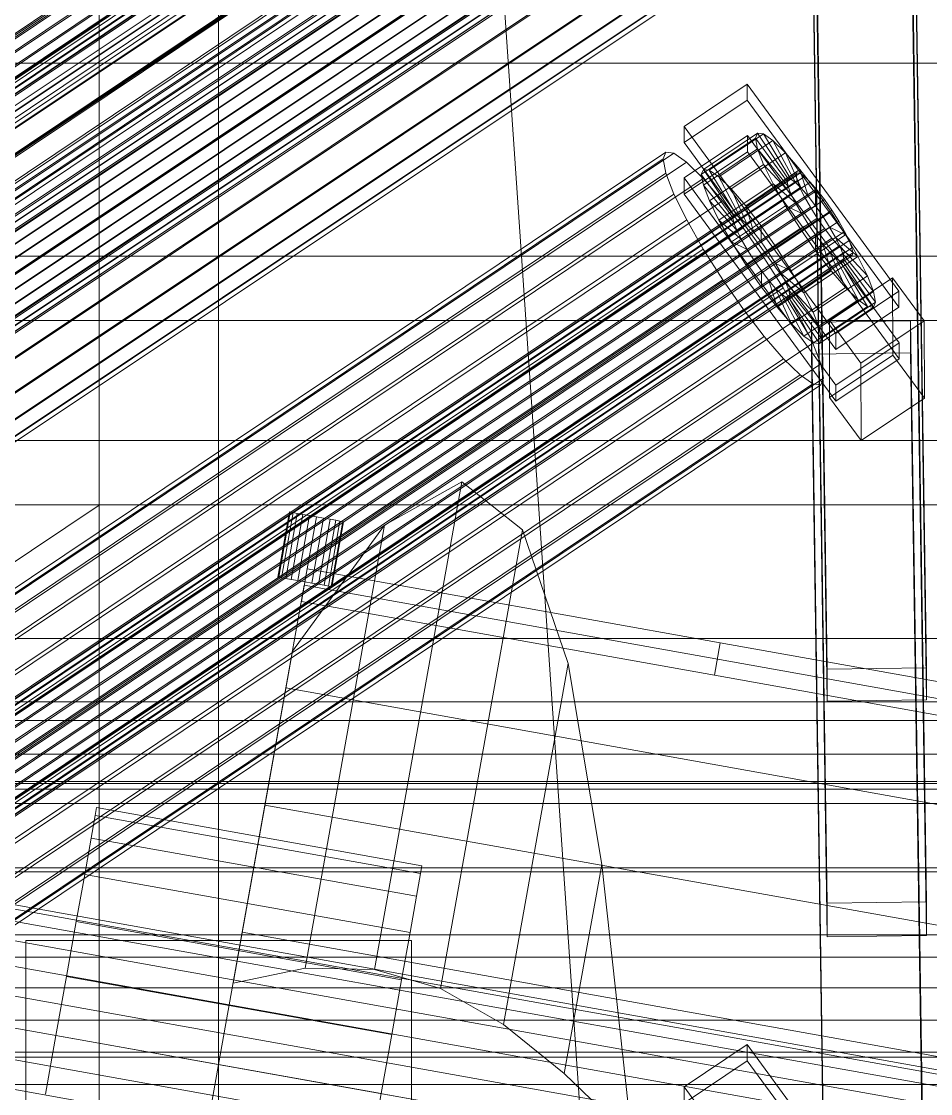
# Model space of a CAD drawing. Header units: millimetres. Extents: x -1970 to 34302, y -65268 to 6837.
# Drawn here: x 214.2 to 379.3, y -33265.3 to -33070.6 of the extents above; entities that cross this region are included whole.
import ezdxf

# ---------------------------------------------------------------- set-up
doc = ezdxf.new("R2010")
doc.units = ezdxf.units.MM
for name, color, linetype, lineweight in [('frontal_C01', 7, 'Continuous', 0), ('frontal_C02', 7, 'Continuous', 0), ('frontal_C02-briq', 7, 'Continuous', 0), ('frontal_dos-mix', 7, 'Continuous', 0), ('frontal_mezcladora', 7, 'Continuous', 0)]:
    doc.layers.add(name, color=color, linetype=linetype, lineweight=lineweight)

msp = doc.modelspace()

# ---------------------------------------------------------------- linework, layer by layer
at = {"layer": 'frontal_C01'}
for p, q in [((250, -35586.788), (250, -32681.31)), ((250, -32686.07), (250, -35591.549)), ((228.298, -33070.972), (228.298, -32889.321)), ((228.298, -32895.04), (228.298, -33076.691)), ((146.383, -33131.373), (330.692, -33008.374)), ((146.872, -33130.047), (331.181, -33007.049)), ((148.32, -33130.162), (332.629, -33007.163)), ((150.629, -33131.709), (334.938, -33008.711)), ((141.045, -33154.006), (354.844, -33011.328)), ((141.218, -33153.536), (355.017, -33010.858)), ((141.224, -33154.954), (355.022, -33012.276)), ((141.731, -33153.577), (355.53, -33010.899)), ((142.549, -33154.125), (356.348, -33011.447)), ((143.617, -33155.144), (357.415, -33012.466)), ((146.887, -33134.049), (331.197, -33011.051)), ((153.641, -33134.584), (337.95, -33011.586)), ((141.742, -33156.316), (355.541, -33013.638)), ((144.861, -33156.563), (358.659, -33013.885)), ((142.565, -33157.999), (356.363, -33015.321)), ((359.995, -33015.609), (146.196, -33158.287)), ((148.35, -33137.893), (332.659, -33014.895)), ((157.152, -33138.591), (341.461, -33015.592)), ((143.635, -33159.888), (357.434, -33017.211)), ((147.533, -33160.197), (361.332, -33017.52)), ((144.881, -33161.855), (358.68, -33019.178)), ((148.779, -33162.164), (362.578, -33019.487)), ((150.672, -33142.643), (334.981, -33019.645)), ((345.231, -33020.457), (160.922, -33143.455)), ((146.218, -33163.766), (360.017, -33021.088)), ((149.85, -33164.054), (363.648, -33021.376)), ((147.554, -33165.49), (361.352, -33022.812)), ((148.798, -33166.909), (362.596, -33024.231)), ((150.672, -33165.737), (364.471, -33023.059)), ((151.191, -33167.099), (364.989, -33024.421)), ((149.865, -33167.928), (363.664, -33025.25)), ((150.683, -33168.476), (364.482, -33025.798)), ((151.196, -33168.517), (364.995, -33025.839)), ((151.369, -33168.047), (365.168, -33025.369)), ((153.694, -33147.975), (338.003, -33024.977)), ((164.693, -33148.847), (349.002, -33025.849)), ((157.211, -33153.526), (341.52, -33030.528)), ((168.21, -33154.398), (352.519, -33031.4)), ((160.982, -33158.918), (345.291, -33035.92)), ((171.232, -33159.73), (355.541, -33036.732)), ((360.514, -33230.741), (357.646, -33037.741)), ((375.644, -33037.498), (378.512, -33230.498)), ((164.752, -33163.782), (349.061, -33040.784)), ((173.554, -33164.48), (357.863, -33041.482)), ((360.514, -33236.829), (357.646, -33043.829)), ((378.512, -33236.586), (375.644, -33043.586)), ((168.263, -33167.789), (352.572, -33044.791)), ((175.016, -33168.324), (359.326, -33045.326)), ((171.275, -33170.664), (355.584, -33047.666)), ((173.584, -33172.212), (357.893, -33049.213)), ((175.032, -33172.326), (359.341, -33049.328)), ((175.521, -33171), (359.83, -33048.002)), ((228.298, -33070.972), (130, -33136.571)), ((228.298, -33367.669), (228.298, -33070.972)), ((228.298, -33070.972), (228.298, -33076.691)), ((130, -33142.29), (228.298, -33076.691)), ((228.298, -33076.691), (228.298, -33373.387)), ((980, -33203.654), (-980, -33203.654)), ((980, -33208.654), (-980, -33208.654)), ((-425, -33225.051), (425, -33225.051)), ((378.512, -33230.498), (360.514, -33230.741)), ((360.514, -33230.741), (360.514, -33236.829)), ((378.512, -33236.586), (378.512, -33230.498)), ((425, -33236.482), (-425, -33236.482)), ((360.514, -33236.829), (378.512, -33236.586)), ((425, -33240.513), (-425, -33240.513)), ((-425, -33251.944), (425, -33251.944)), ((980, -33258.654), (-980, -33258.654)), ((980, -33263.654), (-980, -33263.654))]:
    msp.add_line(p, q, dxfattribs=at)
at = {"layer": 'frontal_C02'}
for p, q in [((144.881, -33118.793), (358.68, -32975.551)), ((147.533, -33117.36), (361.332, -32974.118)), ((146.218, -33120.707), (360.017, -32977.465)), ((148.779, -33119.323), (362.578, -32976.081)), ((250, -35767.535), (250, -32976.99)), ((147.554, -33122.441), (361.352, -32979.2)), ((149.85, -33121.2), (363.648, -32977.959)), ((150.672, -33122.865), (364.471, -32979.624)), ((148.798, -33123.879), (362.596, -32980.637)), ((151.191, -33124.204), (364.989, -32980.963)), ((149.865, -33124.92), (363.664, -32981.679)), ((150.683, -33125.496), (364.482, -32982.254)), ((151.196, -33125.566), (364.995, -32982.324)), ((151.369, -33125.125), (365.168, -32981.884)), ((164.693, -33106.176), (349.002, -32982.692)), ((250, -32981.769), (250, -35772.314)), ((157.211, -33110.219), (341.52, -32986.736)), ((168.21, -33111.715), (352.519, -32988.231)), ((160.982, -33115.621), (345.291, -32992.137)), ((171.232, -33117.015), (355.541, -32993.531)), ((360.514, -33188.205), (357.646, -32994.438)), ((375.644, -32994.194), (378.512, -33187.961)), ((164.752, -33120.517), (349.061, -32997.033)), ((173.554, -33121.714), (357.863, -32998.23)), ((168.263, -33124.573), (352.572, -33001.089)), ((360.514, -33194.05), (357.646, -33000.283)), ((378.512, -33193.807), (375.644, -33000.04)), ((175.016, -33125.491), (359.326, -33002.007)), ((171.275, -33127.513), (355.584, -33004.029)), ((175.521, -33128.09), (359.83, -33004.607)), ((173.584, -33129.137), (357.893, -33005.653)), ((175.032, -33129.334), (359.341, -33005.85)), ((228.298, -33158.452), (228.298, -33027.666)), ((228.298, -33033.407), (228.298, -33164.193)), ((-425, -33078.232), (425, -33078.232)), ((334.501, -33089.701), (345.969, -33082.018)), ((345.969, -33082.018), (345.981, -33084.941)), ((345.969, -33082.018), (373.501, -33119.611)), ((345.981, -33084.941), (334.513, -33092.624)), ((373.513, -33122.534), (345.981, -33084.941)), ((334.513, -33092.624), (334.501, -33089.701)), ((362.033, -33127.294), (334.501, -33089.701)), ((334.539, -33099.054), (346.008, -33091.371)), ((337.64, -33098.423), (347.47, -33091.837)), ((338.005, -33097.493), (347.835, -33090.907)), ((339.088, -33097.64), (348.918, -33091.054)), ((340.816, -33098.855), (350.645, -33092.269)), ((346.008, -33091.371), (346.02, -33094.293)), ((346.008, -33091.371), (373.539, -33128.963)), ((347.835, -33090.907), (347.47, -33091.837)), ((347.47, -33091.837), (353.205, -33099.669)), ((347.47, -33091.837), (347.847, -33093.781)), ((348.918, -33091.054), (347.835, -33090.907)), ((347.835, -33090.907), (353.378, -33099.228)), ((350.645, -33092.269), (348.918, -33091.054)), ((348.918, -33091.054), (353.892, -33099.298)), ((352.899, -33094.468), (350.645, -33092.269)), ((350.645, -33092.269), (354.71, -33099.874)), ((146.872, -33217.846), (331.181, -33094.362)), ((331.181, -33094.362), (330.692, -33095.606)), ((332.629, -33094.559), (331.181, -33094.362)), ((334.513, -33092.624), (362.045, -33130.217)), ((346.02, -33094.293), (334.551, -33101.977)), ((338.017, -33100.367), (347.847, -33093.781)), ((343.069, -33101.054), (352.899, -33094.468)), ((373.551, -33131.886), (346.02, -33094.293)), ((347.847, -33093.781), (353.384, -33100.59)), ((347.847, -33093.781), (348.941, -33096.607)), ((355.525, -33097.503), (352.899, -33094.468)), ((352.899, -33094.468), (355.777, -33100.915)), ((146.383, -33219.09), (330.692, -33095.606)), ((148.32, -33218.043), (332.629, -33094.559)), ((150.629, -33219.667), (334.938, -33096.183)), ((330.692, -33095.606), (331.197, -33098.205)), ((334.938, -33096.183), (332.629, -33094.559)), ((337.95, -33099.123), (334.938, -33096.183)), ((141.218, -33241.372), (355.017, -33098.131)), ((141.731, -33241.442), (355.53, -33098.201)), ((146.887, -33221.689), (331.197, -33098.205)), ((331.197, -33098.205), (332.659, -33101.983)), ((337.64, -33098.423), (338.005, -33097.493)), ((343.376, -33106.255), (337.64, -33098.423)), ((338.017, -33100.367), (337.64, -33098.423)), ((343.549, -33105.814), (338.005, -33097.493)), ((338.005, -33097.493), (339.088, -33097.64)), ((344.062, -33105.884), (339.088, -33097.64)), ((339.088, -33097.64), (340.816, -33098.855)), ((339.111, -33103.193), (348.941, -33096.607)), ((345.695, -33104.088), (355.525, -33097.503)), ((348.941, -33096.607), (353.902, -33101.929)), ((348.941, -33096.607), (350.678, -33100.122)), ((355.017, -33098.131), (354.844, -33098.571)), ((355.53, -33098.201), (355.017, -33098.131)), ((358.345, -33101.165), (355.525, -33097.503)), ((355.525, -33097.503), (357.021, -33102.353)), ((356.348, -33098.776), (355.53, -33098.201)), ((141.045, -33241.813), (354.844, -33098.571)), ((141.224, -33242.734), (355.022, -33099.492)), ((142.549, -33242.017), (356.348, -33098.776)), ((143.617, -33243.059), (357.415, -33099.818)), ((153.641, -33222.607), (337.95, -33099.123)), ((334.551, -33101.977), (334.539, -33099.054)), ((362.071, -33136.647), (334.539, -33099.054)), ((341.461, -33103.18), (337.95, -33099.123)), ((343.554, -33107.176), (338.017, -33100.367)), ((339.111, -33103.193), (338.017, -33100.367)), ((344.88, -33106.459), (340.816, -33098.855)), ((340.816, -33098.855), (343.069, -33101.054)), ((340.848, -33106.708), (350.678, -33100.122)), ((353.205, -33099.669), (343.376, -33106.255)), ((353.378, -33099.228), (343.549, -33105.814)), ((353.892, -33099.298), (344.062, -33105.884)), ((354.71, -33099.874), (344.88, -33106.459)), ((350.678, -33100.122), (354.725, -33103.594)), ((350.678, -33100.122), (352.938, -33104.087)), ((353.205, -33099.669), (353.378, -33099.228)), ((353.384, -33100.59), (353.205, -33099.669)), ((353.378, -33099.228), (353.892, -33099.298)), ((353.892, -33099.298), (354.71, -33099.874)), ((354.71, -33099.874), (355.777, -33100.915)), ((354.844, -33098.571), (355.022, -33099.492)), ((355.022, -33099.492), (355.541, -33100.831)), ((357.415, -33099.818), (356.348, -33098.776)), ((358.659, -33101.255), (357.415, -33099.818)), ((141.742, -33244.072), (355.541, -33100.831)), ((144.861, -33244.496), (358.659, -33101.255)), ((148.35, -33225.467), (332.659, -33101.983)), ((332.659, -33101.983), (334.981, -33106.682)), ((334.551, -33101.977), (362.083, -33139.57)), ((345.947, -33107.501), (343.069, -33101.054)), ((343.069, -33101.054), (345.695, -33104.088)), ((353.384, -33100.59), (343.554, -33107.176)), ((353.902, -33101.929), (344.073, -33108.514)), ((355.777, -33100.915), (345.947, -33107.501)), ((358.345, -33101.165), (348.515, -33107.75)), ((353.902, -33101.929), (353.384, -33100.59)), ((354.725, -33103.594), (353.902, -33101.929)), ((355.541, -33100.831), (356.363, -33102.496)), ((355.777, -33100.915), (357.021, -33102.353)), ((358.357, -33104.087), (358.345, -33101.165)), ((361.166, -33105.205), (358.345, -33101.165)), ((359.995, -33102.99), (358.659, -33101.255)), ((142.565, -33245.737), (356.363, -33102.496)), ((359.995, -33102.99), (146.196, -33246.231)), ((157.152, -33226.664), (341.461, -33103.18)), ((344.073, -33108.514), (339.111, -33103.193)), ((340.848, -33106.708), (339.111, -33103.193)), ((345.231, -33108.075), (341.461, -33103.18)), ((343.108, -33110.672), (352.938, -33104.087)), ((354.725, -33103.594), (344.895, -33110.179)), ((347.191, -33108.938), (345.695, -33104.088)), ((345.695, -33104.088), (348.515, -33107.75)), ((357.021, -33102.353), (347.191, -33108.938)), ((348.527, -33110.673), (358.357, -33104.087)), ((352.938, -33104.087), (355.796, -33105.471)), ((352.938, -33104.087), (355.569, -33108.23)), ((355.796, -33105.471), (354.725, -33103.594)), ((356.363, -33102.496), (357.434, -33104.374)), ((357.021, -33102.353), (358.357, -33104.087)), ((358.357, -33104.087), (359.693, -33106.001)), ((361.332, -33104.904), (359.995, -33102.99)), ((143.635, -33247.615), (357.434, -33104.374)), ((147.533, -33248.145), (361.332, -33104.904)), ((343.549, -33105.814), (343.376, -33106.255)), ((344.062, -33105.884), (343.549, -33105.814)), ((344.88, -33106.459), (344.062, -33105.884)), ((355.796, -33105.471), (345.966, -33112.057)), ((359.693, -33106.001), (349.863, -33112.587)), ((351.336, -33111.791), (361.166, -33105.205)), ((357.042, -33107.434), (355.796, -33105.471)), ((357.434, -33104.374), (358.68, -33106.337)), ((361.166, -33105.205), (359.693, -33106.001)), ((359.693, -33106.001), (360.939, -33107.964)), ((363.797, -33109.349), (361.166, -33105.205)), ((362.578, -33106.866), (361.332, -33104.904)), ((144.881, -33249.578), (358.68, -33106.337)), ((148.779, -33250.108), (362.578, -33106.866)), ((150.672, -33230.166), (334.981, -33106.682)), ((345.231, -33108.075), (160.922, -33231.559)), ((334.981, -33106.682), (338.003, -33111.981)), ((344.895, -33110.179), (340.848, -33106.708)), ((343.108, -33110.672), (340.848, -33106.708)), ((343.376, -33106.255), (343.554, -33107.176)), ((343.554, -33107.176), (344.073, -33108.514)), ((345.947, -33107.501), (344.88, -33106.459)), ((349.002, -33113.477), (345.231, -33108.075)), ((347.191, -33108.938), (345.947, -33107.501)), ((357.042, -33107.434), (347.212, -33114.02)), ((348.515, -33107.75), (348.527, -33110.673)), ((348.515, -33107.75), (351.336, -33111.791)), ((360.939, -33107.964), (351.109, -33114.55)), ((355.569, -33108.23), (357.042, -33107.434)), ((358.378, -33109.348), (357.042, -33107.434)), ((358.68, -33106.337), (360.017, -33108.25)), ((363.797, -33109.349), (360.939, -33107.964)), ((360.939, -33107.964), (362.01, -33109.842)), ((363.648, -33108.744), (362.578, -33106.866)), ((146.218, -33251.492), (360.017, -33108.25)), ((147.554, -33253.227), (361.352, -33109.985)), ((149.85, -33251.986), (363.648, -33108.744)), ((344.073, -33108.514), (344.895, -33110.179)), ((345.739, -33114.816), (355.569, -33108.23)), ((348.527, -33110.673), (347.191, -33108.938)), ((358.378, -33109.348), (348.548, -33115.934)), ((362.01, -33109.842), (352.18, -33116.428)), ((353.967, -33115.935), (363.797, -33109.349)), ((355.569, -33108.23), (358.39, -33112.271)), ((358.39, -33112.271), (358.378, -33109.348)), ((359.714, -33111.083), (358.378, -33109.348)), ((360.017, -33108.25), (361.352, -33109.985)), ((361.352, -33109.985), (362.596, -33111.422)), ((366.057, -33113.313), (362.01, -33109.842)), ((362.01, -33109.842), (362.833, -33111.507)), ((364.471, -33110.409), (363.648, -33108.744)), ((366.057, -33113.313), (363.797, -33109.349)), ((148.798, -33254.664), (362.596, -33111.422)), ((150.672, -33253.651), (364.471, -33110.409)), ((151.191, -33254.989), (364.989, -33111.748)), ((153.694, -33235.465), (338.003, -33111.981)), ((338.003, -33111.981), (341.52, -33117.521)), ((345.966, -33112.057), (343.108, -33110.672)), ((345.739, -33114.816), (343.108, -33110.672)), ((344.895, -33110.179), (345.966, -33112.057)), ((345.966, -33112.057), (347.212, -33114.02)), ((349.863, -33112.587), (348.527, -33110.673)), ((349.863, -33112.587), (351.336, -33111.791)), ((359.714, -33111.083), (349.884, -33117.669)), ((351.336, -33111.791), (353.967, -33115.935)), ((362.833, -33111.507), (353.003, -33118.093)), ((361.21, -33115.933), (359.714, -33111.083)), ((360.958, -33112.52), (359.714, -33111.083)), ((362.596, -33111.422), (363.664, -33112.464)), ((367.794, -33116.828), (362.833, -33111.507)), ((362.833, -33111.507), (363.351, -33112.845)), ((364.989, -33111.748), (364.471, -33110.409)), ((365.168, -33112.669), (364.989, -33111.748)), ((-450, -33113.242), (450, -33113.242)), ((149.865, -33255.706), (363.664, -33112.464)), ((150.683, -33256.281), (364.482, -33113.04)), ((151.196, -33256.351), (364.995, -33113.109)), ((151.369, -33255.91), (365.168, -33112.669)), ((164.693, -33236.961), (349.002, -33113.477)), ((348.56, -33118.857), (358.39, -33112.271)), ((352.519, -33119.016), (349.002, -33113.477)), ((351.109, -33114.55), (349.863, -33112.587)), ((360.958, -33112.52), (351.128, -33119.106)), ((362.025, -33113.562), (352.196, -33120.148)), ((363.351, -33112.845), (353.521, -33119.431)), ((363.53, -33113.766), (353.7, -33120.352)), ((356.228, -33119.899), (366.057, -33113.313)), ((358.39, -33112.271), (361.21, -33115.933)), ((363.836, -33118.967), (360.958, -33112.52)), ((362.025, -33113.562), (360.958, -33112.52)), ((366.09, -33121.166), (362.025, -33113.562)), ((362.843, -33114.137), (362.025, -33113.562)), ((368.888, -33119.654), (363.351, -33112.845)), ((363.351, -33112.845), (363.53, -33113.766)), ((363.53, -33113.766), (363.357, -33114.207)), ((369.265, -33121.598), (363.53, -33113.766)), ((363.664, -33112.464), (364.482, -33113.04)), ((364.482, -33113.04), (364.995, -33113.109)), ((364.995, -33113.109), (365.168, -33112.669)), ((367.794, -33116.828), (366.057, -33113.313)), ((347.212, -33114.02), (345.739, -33114.816)), ((348.56, -33118.857), (345.739, -33114.816)), ((347.212, -33114.02), (348.548, -33115.934)), ((348.548, -33115.934), (348.56, -33118.857)), ((348.548, -33115.934), (349.884, -33117.669)), ((352.18, -33116.428), (351.109, -33114.55)), ((351.109, -33114.55), (353.967, -33115.935)), ((351.38, -33122.519), (361.21, -33115.933)), ((362.843, -33114.137), (353.014, -33120.723)), ((363.357, -33114.207), (353.527, -33120.793)), ((353.967, -33115.935), (356.228, -33119.899)), ((361.21, -33115.933), (363.836, -33118.967)), ((367.817, -33122.381), (362.843, -33114.137)), ((363.357, -33114.207), (362.843, -33114.137)), ((368.9, -33122.528), (363.357, -33114.207)), ((157.211, -33241.005), (341.52, -33117.521)), ((341.52, -33117.521), (345.291, -33122.922)), ((349.884, -33117.669), (351.38, -33122.519)), ((349.884, -33117.669), (351.128, -33119.106)), ((353.003, -33118.093), (352.18, -33116.428)), ((352.18, -33116.428), (356.228, -33119.899)), ((357.964, -33123.414), (367.794, -33116.828)), ((360.882, -33124.851), (372.35, -33117.168)), ((368.888, -33119.654), (367.794, -33116.828)), ((372.35, -33117.168), (372.408, -33131.197)), ((372.35, -33117.168), (378.086, -33125)), ((168.21, -33242.5), (352.519, -33119.016)), ((351.38, -33122.519), (348.56, -33118.857)), ((351.128, -33119.106), (354.006, -33125.553)), ((351.128, -33119.106), (352.196, -33120.148)), ((355.541, -33124.316), (352.519, -33119.016)), ((353.521, -33119.431), (353.003, -33118.093)), ((353.003, -33118.093), (357.964, -33123.414)), ((353.7, -33120.352), (353.521, -33119.431)), ((353.521, -33119.431), (359.058, -33126.24)), ((354.006, -33125.553), (363.836, -33118.967)), ((359.058, -33126.24), (368.888, -33119.654)), ((373.501, -33119.611), (362.033, -33127.294)), ((363.836, -33118.967), (366.09, -33121.166)), ((369.265, -33121.598), (368.888, -33119.654)), ((373.513, -33122.534), (373.501, -33119.611)), ((352.196, -33120.148), (356.26, -33127.752)), ((352.196, -33120.148), (353.014, -33120.723)), ((353.014, -33120.723), (357.987, -33128.967)), ((353.014, -33120.723), (353.527, -33120.793)), ((353.527, -33120.793), (353.7, -33120.352)), ((353.527, -33120.793), (359.07, -33129.114)), ((353.7, -33120.352), (359.436, -33128.184)), ((356.228, -33119.899), (357.964, -33123.414)), ((356.26, -33127.752), (366.09, -33121.166)), ((359.436, -33128.184), (369.265, -33121.598)), ((366.09, -33121.166), (367.817, -33122.381)), ((368.9, -33122.528), (369.265, -33121.598)), ((160.982, -33246.406), (345.291, -33122.922)), ((345.291, -33122.922), (349.061, -33127.818)), ((354.006, -33125.553), (351.38, -33122.519)), ((357.964, -33123.414), (359.058, -33126.24)), ((357.987, -33128.967), (367.817, -33122.381)), ((359.07, -33129.114), (368.9, -33122.528)), ((362.045, -33130.217), (373.513, -33122.534)), ((367.817, -33122.381), (368.9, -33122.528)), ((450, -33124.933), (-450, -33124.933)), ((171.232, -33247.8), (355.541, -33124.316)), ((356.26, -33127.752), (354.006, -33125.553)), ((357.863, -33129.015), (355.541, -33124.316)), ((357.646, -33125.223), (375.644, -33124.979)), ((357.646, -33131.069), (357.646, -33125.223)), ((360.514, -33318.99), (357.646, -33125.223)), ((360.939, -33138.88), (360.882, -33124.851)), ((366.618, -33132.683), (360.882, -33124.851)), ((378.086, -33125), (366.618, -33132.683)), ((375.644, -33124.979), (375.644, -33130.825)), ((375.644, -33124.979), (378.512, -33318.746)), ((378.143, -33139.028), (378.086, -33125)), ((359.058, -33126.24), (359.436, -33128.184)), ((362.033, -33127.294), (362.045, -33130.217)), ((164.752, -33251.302), (349.061, -33127.818)), ((173.554, -33252.499), (357.863, -33129.015)), ((349.061, -33127.818), (352.572, -33131.874)), ((357.987, -33128.967), (356.26, -33127.752)), ((359.326, -33132.793), (357.863, -33129.015)), ((359.07, -33129.114), (357.987, -33128.967)), ((359.436, -33128.184), (359.07, -33129.114)), ((373.539, -33128.963), (362.071, -33136.647)), ((373.551, -33131.886), (373.539, -33128.963)), ((375.644, -33130.825), (357.646, -33131.069)), ((360.514, -33324.836), (357.646, -33131.069)), ((372.408, -33131.197), (360.939, -33138.88)), ((378.143, -33139.028), (372.408, -33131.197)), ((378.512, -33324.592), (375.644, -33130.825)), ((168.263, -33255.358), (352.572, -33131.874)), ((175.016, -33256.277), (359.326, -33132.793)), ((352.572, -33131.874), (355.584, -33134.814)), ((359.83, -33135.392), (359.326, -33132.793)), ((362.083, -33139.57), (373.551, -33131.886)), ((366.618, -33132.683), (366.675, -33146.712)), ((171.275, -33258.298), (355.584, -33134.814)), ((175.521, -33258.876), (359.83, -33135.392)), ((355.584, -33134.814), (357.893, -33136.438)), ((359.341, -33136.635), (359.83, -33135.392)), ((173.584, -33259.922), (357.893, -33136.438)), ((175.032, -33260.119), (359.341, -33136.635)), ((357.893, -33136.438), (359.341, -33136.635)), ((362.071, -33136.647), (362.083, -33139.57)), ((360.939, -33138.88), (366.675, -33146.712)), ((366.675, -33146.712), (378.143, -33139.028)), ((450, -33146.714), (-450, -33146.714)), ((-450, -33158.405), (450, -33158.405)), ((228.298, -33158.452), (130, -33224.31)), ((228.298, -33332.832), (228.298, -33158.452)), ((228.298, -33158.452), (228.298, -33164.193)), ((130, -33230.051), (228.298, -33164.193)), ((228.298, -33164.193), (228.298, -33338.573)), ((-425, -33182.694), (425, -33182.694)), ((378.512, -33187.961), (360.514, -33188.205)), ((378.512, -33193.807), (378.512, -33187.961)), ((360.514, -33188.205), (360.514, -33194.05)), ((360.514, -33194.05), (378.512, -33193.807)), ((425, -33194.17), (-425, -33194.17)), ((425, -33197.541), (-425, -33197.541)), ((-425, -33209.017), (425, -33209.017)), ((-450, -33212.613), (450, -33212.613)), ((450, -33224.303), (-450, -33224.303)), ((450, -33246.084), (-450, -33246.084)), ((-450, -33257.775), (450, -33257.775)), ((334.501, -33264.082), (345.969, -33256.398)), ((345.969, -33256.398), (345.981, -33259.321)), ((345.969, -33256.398), (373.501, -33293.991)), ((345.981, -33259.321), (334.513, -33267.004)), ((373.513, -33296.914), (345.981, -33259.321)), ((334.513, -33267.004), (334.501, -33264.082)), ((362.033, -33301.675), (334.501, -33264.082))]:
    msp.add_line(p, q, dxfattribs=at)
at = {"layer": 'frontal_C02-briq'}
msp.add_line((300, -33039.939), (320, -33332.75), dxfattribs=at)
at = {"layer": 'frontal_dos-mix'}
for p, q in [((294.139, -33154.215), (278.313, -33242.733)), ((294.139, -33154.215), (280.124, -33162.058)), ((305.195, -33162.921), (294.139, -33154.215)), ((260.742, -33171.509), (262.854, -33159.697)), ((260.91, -33171.539), (263.021, -33159.727)), ((261.401, -33171.627), (263.513, -33159.814)), ((262.183, -33171.767), (264.295, -33159.954)), ((263.021, -33159.727), (262.854, -33159.697)), ((263.513, -33159.814), (263.021, -33159.727)), ((263.203, -33171.949), (265.315, -33160.137)), ((264.295, -33159.954), (263.513, -33159.814)), ((265.315, -33160.137), (264.295, -33159.954)), ((264.39, -33172.161), (266.502, -33160.349)), ((266.502, -33160.349), (265.315, -33160.137)), ((267.776, -33160.577), (265.664, -33172.389)), ((267.776, -33160.577), (266.502, -33160.349)), ((267.776, -33160.577), (269.05, -33160.804)), ((280.124, -33162.058), (263.419, -33184.942)), ((280.124, -33162.058), (265.739, -33242.517)), ((266.938, -33172.617), (269.05, -33160.804)), ((268.125, -33172.829), (270.237, -33161.017)), ((269.05, -33160.804), (270.237, -33161.017)), ((269.144, -33173.011), (271.256, -33161.199)), ((269.926, -33173.151), (272.038, -33161.339)), ((270.237, -33161.017), (271.256, -33161.199)), ((270.418, -33173.239), (272.53, -33161.427)), ((270.586, -33173.269), (272.698, -33161.457)), ((271.256, -33161.199), (272.038, -33161.339)), ((272.038, -33161.339), (272.53, -33161.427)), ((272.53, -33161.427), (272.698, -33161.457)), ((305.195, -33162.921), (290.306, -33246.199)), ((313.468, -33187.196), (305.195, -33162.921)), ((266.084, -33170.038), (265.028, -33175.945)), ((341.059, -33183.443), (266.084, -33170.038)), ((260.91, -33171.539), (260.742, -33171.509)), ((261.401, -33171.627), (260.91, -33171.539)), ((262.183, -33171.767), (261.401, -33171.627)), ((263.203, -33171.949), (262.183, -33171.767)), ((264.39, -33172.161), (263.203, -33171.949)), ((265.664, -33172.389), (264.39, -33172.161)), ((266.938, -33172.617), (265.664, -33172.389)), ((262.222, -33191.638), (265.556, -33172.991)), ((265.556, -33172.991), (1915.556, -33467.991)), ((266.938, -33172.617), (268.125, -33172.829)), ((268.125, -33172.829), (269.144, -33173.011)), ((269.144, -33173.011), (269.926, -33173.151)), ((269.926, -33173.151), (270.418, -33173.239)), ((270.418, -33173.239), (270.586, -33173.269)), ((340.003, -33189.349), (265.028, -33175.945)), ((341.059, -33183.443), (340.003, -33189.349)), ((734.815, -33253.842), (341.059, -33183.443)), ((263.419, -33184.942), (252.636, -33245.256)), ((313.468, -33187.196), (301.753, -33252.723)), ((319.551, -33223.721), (313.468, -33187.196)), ((733.759, -33259.748), (340.003, -33189.349)), ((258.419, -33212.911), (262.222, -33191.638)), ((1912.222, -33486.638), (262.222, -33191.638)), ((254.292, -33235.994), (258.419, -33212.911)), ((1908.419, -33507.911), (258.419, -33212.911)), ((226.87, -33218.915), (227.608, -33214.784)), ((227.608, -33214.784), (227.86, -33213.376)), ((286.672, -33225.344), (227.608, -33214.784)), ((286.924, -33223.936), (227.86, -33213.376)), ((225.695, -33225.485), (226.87, -33218.915)), ((285.933, -33229.475), (226.87, -33218.915)), ((1953.091, -33542.143), (175.121, -33224.264)), ((286.672, -33225.344), (286.924, -33223.936)), ((319.551, -33223.721), (312.769, -33261.654)), ((324.366, -33267.338), (319.551, -33223.721)), ((1952.96, -33542.881), (174.989, -33225.002)), ((224.164, -33234.048), (225.695, -33225.485)), ((284.759, -33236.045), (225.695, -33225.485)), ((285.933, -33229.475), (286.672, -33225.344)), ((1952.573, -33545.045), (174.602, -33227.165)), ((1951.957, -33548.486), (173.987, -33230.607)), ((284.759, -33236.045), (285.933, -33229.475)), ((222.381, -33244.019), (224.164, -33234.048)), ((283.228, -33244.608), (224.164, -33234.048)), ((1951.156, -33552.972), (173.185, -33235.092)), ((250, -33260), (254.292, -33235.994)), ((1904.292, -33530.994), (254.292, -33235.994)), ((283.228, -33244.608), (284.759, -33236.045)), ((215, -33282.5), (215, -33237.5)), ((215, -33237.5), (285, -33237.5)), ((285, -33237.5), (285, -33282.5)), ((1950.222, -33558.195), (172.251, -33240.315)), ((220.468, -33254.72), (222.381, -33244.019)), ((281.445, -33254.579), (222.381, -33244.019)), ((252.636, -33245.256), (265.739, -33242.517)), ((265.739, -33242.517), (278.313, -33242.733)), ((278.313, -33242.733), (290.306, -33246.199)), ((171.249, -33245.92), (1949.22, -33563.8)), ((281.445, -33254.579), (283.228, -33244.608)), ((290.306, -33246.199), (301.753, -33252.723)), ((1948.217, -33569.405), (170.247, -33251.525)), ((301.753, -33252.723), (312.769, -33261.654)), ((220.468, -33254.72), (218.555, -33265.421)), ((220.468, -33254.72), (279.532, -33265.28)), ((281.445, -33254.579), (279.532, -33265.28)), ((1947.284, -33574.628), (169.313, -33256.749)), ((245.708, -33284.006), (250, -33260)), ((1900, -33555), (250, -33260)), ((312.769, -33261.654), (323.536, -33271.977)), ((279.532, -33265.28), (277.619, -33275.981))]:
    msp.add_line(p, q, dxfattribs=at)
at = {"layer": 'frontal_mezcladora'}
msp.add_line((575, -33210), (-575, -33210), dxfattribs=at)

doc.saveas('drawing.dxf')
